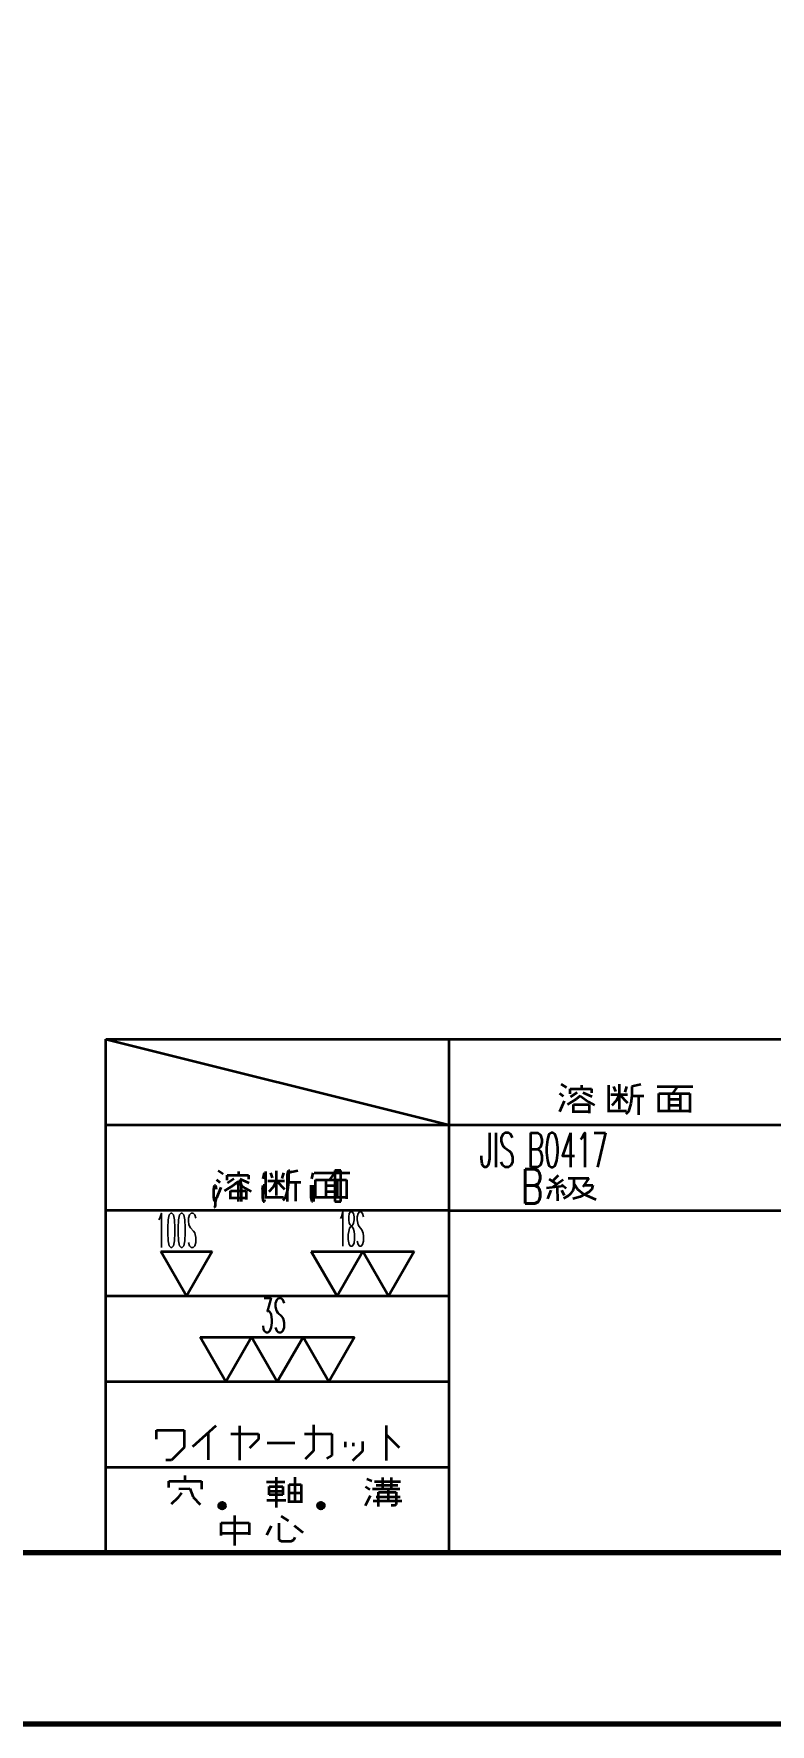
# Model space of a CAD drawing. Header units: millimetres. Extents: x 1333 to 104182, y -63725 to -5704.
# Drawn here: x 47265 to 47308, y -63725.2 to -63626.4 of the extents above; entities that cross this region are included whole.
import ezdxf
from ezdxf.enums import TextEntityAlignment as Align

# ---------------------------------------------------------------- set-up
doc = ezdxf.new("R2010")
doc.units = ezdxf.units.MM
doc.header["$LTSCALE"] = 0.5
doc.layers.add('11', color=3, linetype='Continuous')
doc.styles.get("Standard").update_dxf_attribs({"font": 'simplex.shx'})

msp = doc.modelspace()

# ---------------------------------------------------------------- linework, layer by layer
at = {"color": 7, "lineweight": 35}
for p, q in [((47269.214, -63685.16), (47389.392, -63685.16)), ((47269.214, -63715.16), (47269.214, -63685.16)), ((47269.214, -63685.16), (47289.214, -63690.16)), ((47269.214, -63685.16), (47389.392, -63685.16)), ((47269.214, -63715.16), (47269.214, -63685.16)), ((47269.214, -63685.16), (47289.214, -63690.16)), ((47289.214, -63685.16), (47289.214, -63715.16)), ((47289.214, -63685.16), (47289.214, -63715.16)), ((47269.214, -63690.16), (47389.214, -63690.16)), ((47269.214, -63690.16), (47389.214, -63690.16)), ((47289.214, -63695.16), (47269.214, -63695.16)), ((47289.214, -63695.16), (47269.214, -63695.16)), ((47289.214, -63695.16), (47309.214, -63695.16)), ((47289.214, -63695.16), (47309.214, -63695.16)), ((47289.214, -63700.16), (47269.214, -63700.16)), ((47289.214, -63700.16), (47269.214, -63700.16)), ((47289.214, -63705.16), (47269.214, -63705.16)), ((47289.214, -63705.16), (47269.214, -63705.16)), ((47289.214, -63710.16), (47269.214, -63710.16)), ((47289.214, -63710.16), (47269.214, -63710.16)), ((47529.214, -63715.16), (47269.214, -63715.16)), ((47529.214, -63715.16), (47269.214, -63715.16))]:
    msp.add_line(p, q, dxfattribs=at)
at = {"color": 7, "lineweight": 35, "ltscale": 0.006512}
msp.add_line((47295.684, -63688.317), (47295.887, -63688.481), dxfattribs=at)
msp.add_line((47295.684, -63688.317), (47295.887, -63688.481), dxfattribs=at)
at = {"color": 7, "lineweight": 35, "ltscale": 0.008742}
for p, q in [((47295.786, -63687.787), (47296.081, -63687.974)), ((47295.786, -63687.787), (47296.081, -63687.974)), ((47275.769, -63692.829), (47276.064, -63693.016)), ((47275.769, -63692.829), (47276.064, -63693.016))]:
    msp.add_line(p, q, dxfattribs=at)
at = {"color": 7, "lineweight": 35, "ltscale": 0.007211}
for p, q in [((47296.299, -63688.34), (47296.299, -63688.052)), ((47296.299, -63688.34), (47296.299, -63688.052)), ((47276.282, -63693.383), (47276.282, -63693.094)), ((47276.282, -63693.383), (47276.282, -63693.094))]:
    msp.add_line(p, q, dxfattribs=at)
at = {"color": 7, "lineweight": 35, "ltscale": 0.031128}
msp.add_line((47296.299, -63688.052), (47297.544, -63688.052), dxfattribs=at)
msp.add_line((47296.299, -63688.052), (47297.544, -63688.052), dxfattribs=at)
at = {"color": 7, "lineweight": 35, "ltscale": 0.01145}
msp.add_line((47296.704, -63688.263), (47296.33, -63688.528), dxfattribs=at)
msp.add_line((47296.704, -63688.263), (47296.33, -63688.528), dxfattribs=at)
at = {"color": 7, "lineweight": 35, "ltscale": 0.007454}
for p, q in [((47296.882, -63688.457), (47296.657, -63688.652)), ((47296.882, -63688.457), (47296.657, -63688.652)), ((47276.866, -63693.5), (47276.64, -63693.695)), ((47276.866, -63693.5), (47276.64, -63693.695))]:
    msp.add_line(p, q, dxfattribs=at)
at = {"color": 7, "lineweight": 35, "ltscale": 0.015147}
msp.add_line((47296.882, -63688.457), (47297.365, -63688.824), dxfattribs=at)
msp.add_line((47296.882, -63688.457), (47297.365, -63688.824), dxfattribs=at)
at = {"color": 7, "lineweight": 35, "ltscale": 0.00546}
for p, q in [((47296.961, -63687.834), (47296.961, -63688.052)), ((47296.961, -63687.834), (47296.961, -63688.052)), ((47276.943, -63692.876), (47276.943, -63693.094)), ((47276.943, -63692.876), (47276.943, -63693.094))]:
    msp.add_line(p, q, dxfattribs=at)
at = {"color": 7, "lineweight": 35, "ltscale": 0.01429}
msp.add_line((47297.046, -63688.27), (47297.568, -63688.504), dxfattribs=at)
msp.add_line((47297.046, -63688.27), (47297.568, -63688.504), dxfattribs=at)
at = {"color": 7, "lineweight": 35, "ltscale": 0.005847}
for p, q in [((47297.544, -63688.052), (47297.544, -63688.286)), ((47297.544, -63688.052), (47297.544, -63688.286)), ((47277.527, -63693.094), (47277.527, -63693.328)), ((47277.527, -63693.094), (47277.527, -63693.328))]:
    msp.add_line(p, q, dxfattribs=at)
at = {"color": 7, "lineweight": 35, "ltscale": 0.039401}
for p, q in [((47298.535, -63687.841), (47298.535, -63689.417)), ((47298.535, -63687.841), (47298.535, -63689.417)), ((47278.518, -63692.883), (47278.518, -63694.46)), ((47278.518, -63692.883), (47278.518, -63694.46))]:
    msp.add_line(p, q, dxfattribs=at)
at = {"color": 7, "lineweight": 35, "ltscale": 0.024097}
for p, q in [((47298.681, -63688.378), (47299.645, -63688.378)), ((47298.681, -63688.378), (47299.645, -63688.378)), ((47278.664, -63693.421), (47279.628, -63693.421)), ((47278.664, -63693.421), (47279.628, -63693.421))]:
    msp.add_line(p, q, dxfattribs=at)
at = {"color": 7, "lineweight": 35, "ltscale": 0.008044}
for p, q in [((47298.835, -63687.912), (47298.941, -63688.215)), ((47298.835, -63687.912), (47298.941, -63688.215)), ((47278.818, -63692.954), (47278.924, -63693.258)), ((47278.818, -63692.954), (47278.924, -63693.258))]:
    msp.add_line(p, q, dxfattribs=at)
at = {"color": 7, "lineweight": 35, "ltscale": 0.010407}
for p, q in [((47299.182, -63688.378), (47298.989, -63688.747)), ((47299.182, -63688.378), (47298.989, -63688.747)), ((47279.165, -63693.421), (47278.972, -63693.789)), ((47279.165, -63693.421), (47278.972, -63693.789))]:
    msp.add_line(p, q, dxfattribs=at)
at = {"color": 7, "lineweight": 35, "ltscale": 0.036154}
msp.add_line((47299.182, -63689.238), (47299.182, -63687.792), dxfattribs=at)
msp.add_line((47299.182, -63689.238), (47299.182, -63687.792), dxfattribs=at)
at = {"color": 7, "lineweight": 35, "ltscale": 0.016811}
for p, q in [((47299.182, -63688.378), (47299.642, -63688.869)), ((47299.182, -63688.378), (47299.642, -63688.869)), ((47279.165, -63693.421), (47279.625, -63693.912)), ((47279.165, -63693.421), (47279.625, -63693.912))]:
    msp.add_line(p, q, dxfattribs=at)
at = {"color": 7, "lineweight": 35, "ltscale": 0.008754}
msp.add_line((47299.588, -63687.922), (47299.49, -63688.259), dxfattribs=at)
msp.add_line((47299.588, -63687.922), (47299.49, -63688.259), dxfattribs=at)
at = {"color": 7, "lineweight": 35, "ltscale": 0.011616}
msp.add_line((47299.891, -63688.457), (47299.834, -63688.918), dxfattribs=at)
msp.add_line((47299.891, -63688.457), (47299.834, -63688.918), dxfattribs=at)
at = {"color": 7, "lineweight": 35, "ltscale": 0.013877}
for p, q in [((47300.432, -63687.795), (47299.891, -63687.917)), ((47300.432, -63687.795), (47299.891, -63687.917)), ((47280.415, -63692.837), (47279.874, -63692.96)), ((47280.415, -63692.837), (47279.874, -63692.96))]:
    msp.add_line(p, q, dxfattribs=at)
at = {"color": 7, "lineweight": 35, "ltscale": 0.013495}
for p, q in [((47299.891, -63687.917), (47299.891, -63688.457)), ((47299.891, -63687.917), (47299.891, -63688.457)), ((47279.874, -63692.96), (47279.874, -63693.499)), ((47279.874, -63692.96), (47279.874, -63693.499))]:
    msp.add_line(p, q, dxfattribs=at)
at = {"color": 7, "lineweight": 35, "ltscale": 0.017666}
for p, q in [((47299.891, -63688.457), (47300.597, -63688.468)), ((47299.891, -63688.457), (47300.597, -63688.468)), ((47279.874, -63693.499), (47280.58, -63693.51)), ((47279.874, -63693.499), (47280.58, -63693.51))]:
    msp.add_line(p, q, dxfattribs=at)
at = {"color": 7, "lineweight": 35, "ltscale": 0.027921}
for p, q in [((47300.297, -63688.463), (47300.297, -63689.58)), ((47300.297, -63688.463), (47300.297, -63689.58)), ((47280.28, -63693.506), (47280.28, -63694.622)), ((47280.28, -63693.506), (47280.28, -63694.622))]:
    msp.add_line(p, q, dxfattribs=at)
at = {"color": 7, "lineweight": 35, "ltscale": 0.052246}
msp.add_line((47301.377, -63687.914), (47303.466, -63687.914), dxfattribs=at)
msp.add_line((47301.377, -63687.914), (47303.466, -63687.914), dxfattribs=at)
at = {"color": 7, "lineweight": 35, "ltscale": 0.045276}
for p, q in [((47301.466, -63688.335), (47303.277, -63688.335)), ((47301.466, -63688.335), (47303.277, -63688.335)), ((47301.466, -63689.336), (47303.277, -63689.336)), ((47301.466, -63689.336), (47303.277, -63689.336))]:
    msp.add_line(p, q, dxfattribs=at)
at = {"color": 7, "lineweight": 35, "ltscale": 0.027261}
for p, q in [((47301.466, -63689.425), (47301.466, -63688.335)), ((47301.466, -63689.425), (47301.466, -63688.335)), ((47281.449, -63694.468), (47281.449, -63693.377)), ((47281.449, -63694.468), (47281.449, -63693.377))]:
    msp.add_line(p, q, dxfattribs=at)
at = {"color": 7, "lineweight": 35, "ltscale": 0.025024}
for p, q in [((47302.062, -63688.335), (47302.062, -63689.336)), ((47302.062, -63688.335), (47302.062, -63689.336)), ((47302.719, -63688.335), (47302.719, -63689.336)), ((47302.719, -63688.335), (47302.719, -63689.336)), ((47282.045, -63693.377), (47282.045, -63694.378)), ((47282.045, -63693.377), (47282.045, -63694.378)), ((47282.702, -63693.377), (47282.702, -63694.378)), ((47282.702, -63693.377), (47282.702, -63694.378))]:
    msp.add_line(p, q, dxfattribs=at)
at = {"color": 7, "lineweight": 35, "ltscale": 0.013246}
msp.add_line((47302.565, -63687.914), (47302.254, -63688.343), dxfattribs=at)
msp.add_line((47302.565, -63687.914), (47302.254, -63688.343), dxfattribs=at)
at = {"color": 7, "lineweight": 35, "ltscale": 0.027399}
msp.add_line((47303.277, -63688.335), (47303.277, -63689.431), dxfattribs=at)
msp.add_line((47303.277, -63688.335), (47303.277, -63689.431), dxfattribs=at)
at = {"color": 7, "lineweight": 35, "ltscale": 0.016865}
msp.add_line((47295.708, -63689.385), (47295.964, -63688.762), dxfattribs=at)
msp.add_line((47295.708, -63689.385), (47295.964, -63688.762), dxfattribs=at)
at = {"color": 7, "lineweight": 35, "ltscale": 0.014848}
msp.add_line((47296.657, -63688.652), (47296.151, -63688.964), dxfattribs=at)
msp.add_line((47296.657, -63688.652), (47296.151, -63688.964), dxfattribs=at)
at = {"color": 7, "lineweight": 35, "ltscale": 0.022949}
for p, q in [((47296.494, -63688.972), (47297.412, -63688.972)), ((47296.494, -63688.972), (47297.412, -63688.972)), ((47296.494, -63689.385), (47297.412, -63689.385)), ((47296.494, -63689.385), (47297.412, -63689.385)), ((47276.477, -63694.014), (47277.395, -63694.014)), ((47276.477, -63694.014), (47277.395, -63694.014)), ((47276.477, -63694.427), (47277.395, -63694.427)), ((47276.477, -63694.427), (47277.395, -63694.427))]:
    msp.add_line(p, q, dxfattribs=at)
at = {"color": 7, "lineweight": 35, "ltscale": 0.012088}
for p, q in [((47296.494, -63689.455), (47296.494, -63688.972)), ((47296.494, -63689.455), (47296.494, -63688.972)), ((47276.477, -63694.498), (47276.477, -63694.014)), ((47276.477, -63694.498), (47276.477, -63694.014))]:
    msp.add_line(p, q, dxfattribs=at)
at = {"color": 7, "lineweight": 35, "ltscale": 0.009924}
msp.add_line((47297.365, -63688.824), (47297.715, -63689.011), dxfattribs=at)
msp.add_line((47297.365, -63688.824), (47297.715, -63689.011), dxfattribs=at)
at = {"color": 7, "lineweight": 35, "ltscale": 0.012479}
msp.add_line((47297.412, -63688.972), (47297.412, -63689.471), dxfattribs=at)
msp.add_line((47297.412, -63688.972), (47297.412, -63689.471), dxfattribs=at)
at = {"color": 7, "lineweight": 35, "ltscale": 0.026526}
for p, q in [((47298.535, -63689.349), (47299.596, -63689.349)), ((47298.535, -63689.349), (47299.596, -63689.349)), ((47278.518, -63694.392), (47279.579, -63694.392)), ((47278.518, -63694.392), (47279.579, -63694.392))]:
    msp.add_line(p, q, dxfattribs=at)
at = {"color": 7, "lineweight": 35, "ltscale": 0.00969}
for p, q in [((47298.989, -63688.747), (47298.733, -63689.037)), ((47298.989, -63688.747), (47298.733, -63689.037)), ((47278.972, -63693.789), (47278.715, -63694.08)), ((47278.972, -63693.789), (47278.715, -63694.08))]:
    msp.add_line(p, q, dxfattribs=at)
at = {"color": 7, "lineweight": 35, "ltscale": 0.005127}
msp.add_line((47299.696, -63689.387), (47299.552, -63689.534), dxfattribs=at)
msp.add_line((47299.696, -63689.387), (47299.552, -63689.534), dxfattribs=at)
at = {"color": 7, "lineweight": 35, "ltscale": 0.012229}
msp.add_line((47299.834, -63688.918), (47299.696, -63689.387), dxfattribs=at)
msp.add_line((47299.834, -63688.918), (47299.696, -63689.387), dxfattribs=at)
at = {"color": 7, "lineweight": 35, "ltscale": 0.016443}
for p, q in [((47302.062, -63688.666), (47302.719, -63688.666)), ((47302.062, -63688.666), (47302.719, -63688.666)), ((47302.062, -63689.013), (47302.719, -63689.013)), ((47302.062, -63689.013), (47302.719, -63689.013)), ((47282.045, -63693.708), (47282.702, -63693.708)), ((47282.045, -63693.708), (47282.702, -63693.708)), ((47282.045, -63694.055), (47282.702, -63694.055)), ((47282.045, -63694.055), (47282.702, -63694.055))]:
    msp.add_line(p, q, dxfattribs=at)
at = {"color": 7, "lineweight": 35, "ltscale": 0.006505}
msp.add_line((47275.668, -63693.359), (47275.87, -63693.523), dxfattribs=at)
msp.add_line((47275.668, -63693.359), (47275.87, -63693.523), dxfattribs=at)
at = {"color": 7, "lineweight": 35, "ltscale": 0.031116}
msp.add_line((47276.282, -63693.094), (47277.527, -63693.094), dxfattribs=at)
msp.add_line((47276.282, -63693.094), (47277.527, -63693.094), dxfattribs=at)
at = {"color": 7, "lineweight": 35, "ltscale": 0.011452}
msp.add_line((47276.687, -63693.305), (47276.313, -63693.57), dxfattribs=at)
msp.add_line((47276.687, -63693.305), (47276.313, -63693.57), dxfattribs=at)
at = {"color": 7, "lineweight": 35, "ltscale": 0.015146}
msp.add_line((47276.866, -63693.5), (47277.348, -63693.866), dxfattribs=at)
msp.add_line((47276.866, -63693.5), (47277.348, -63693.866), dxfattribs=at)
at = {"color": 7, "lineweight": 35, "ltscale": 0.006188}
msp.add_line((47276.928, -63693.676), (47276.979, -63693.434), dxfattribs=at)
msp.add_line((47276.928, -63693.676), (47276.979, -63693.434), dxfattribs=at)
at = {"color": 7, "lineweight": 35, "ltscale": 0.030001}
msp.add_line((47276.928, -63693.434), (47276.928, -63694.634), dxfattribs=at)
msp.add_line((47276.928, -63693.434), (47276.928, -63694.634), dxfattribs=at)
at = {"color": 7, "lineweight": 35, "ltscale": 0.001898}
msp.add_line((47276.979, -63693.434), (47277.055, -63693.434), dxfattribs=at)
msp.add_line((47276.979, -63693.434), (47277.055, -63693.434), dxfattribs=at)
at = {"color": 7, "lineweight": 35, "ltscale": 0.014288}
msp.add_line((47277.029, -63693.313), (47277.55, -63693.547), dxfattribs=at)
msp.add_line((47277.029, -63693.313), (47277.55, -63693.547), dxfattribs=at)
at = {"color": 7, "lineweight": 35, "ltscale": 0.00619}
msp.add_line((47277.055, -63693.434), (47277.106, -63693.676), dxfattribs=at)
msp.add_line((47277.055, -63693.434), (47277.106, -63693.676), dxfattribs=at)
at = {"color": 7, "lineweight": 35, "ltscale": 0.009187}
for p, q in [((47278.391, -63693.316), (47278.462, -63692.955)), ((47278.391, -63693.316), (47278.462, -63692.955)), ((47281.227, -63693.316), (47281.298, -63692.955)), ((47281.227, -63693.316), (47281.298, -63692.955))]:
    msp.add_line(p, q, dxfattribs=at)
at = {"color": 7, "lineweight": 35, "ltscale": 0.036157}
msp.add_line((47279.165, -63694.281), (47279.165, -63692.835), dxfattribs=at)
msp.add_line((47279.165, -63694.281), (47279.165, -63692.835), dxfattribs=at)
at = {"color": 7, "lineweight": 35, "ltscale": 0.008755}
msp.add_line((47279.571, -63692.965), (47279.473, -63693.301), dxfattribs=at)
msp.add_line((47279.571, -63692.965), (47279.473, -63693.301), dxfattribs=at)
at = {"color": 7, "lineweight": 35, "ltscale": 0.002527}
msp.add_line((47279.764, -63693.434), (47279.865, -63693.434), dxfattribs=at)
msp.add_line((47279.764, -63693.434), (47279.865, -63693.434), dxfattribs=at)
at = {"color": 7, "lineweight": 35, "ltscale": 0.006325}
msp.add_line((47279.814, -63693.079), (47279.865, -63692.831), dxfattribs=at)
msp.add_line((47279.814, -63693.079), (47279.865, -63692.831), dxfattribs=at)
at = {"color": 7, "lineweight": 35, "ltscale": 0.038875}
msp.add_line((47279.814, -63694.634), (47279.814, -63693.079), dxfattribs=at)
msp.add_line((47279.814, -63694.634), (47279.814, -63693.079), dxfattribs=at)
at = {"color": 7, "lineweight": 35, "ltscale": 0.011613}
msp.add_line((47279.874, -63693.499), (47279.817, -63693.96), dxfattribs=at)
msp.add_line((47279.874, -63693.499), (47279.817, -63693.96), dxfattribs=at)
at = {"color": 7, "lineweight": 35, "ltscale": 0.001915}
msp.add_line((47279.865, -63692.831), (47279.941, -63692.831), dxfattribs=at)
msp.add_line((47279.865, -63692.831), (47279.941, -63692.831), dxfattribs=at)
at = {"color": 7, "lineweight": 35, "ltscale": 0.003158}
msp.add_line((47279.941, -63692.831), (47279.966, -63692.955), dxfattribs=at)
msp.add_line((47279.941, -63692.831), (47279.966, -63692.955), dxfattribs=at)
at = {"color": 7, "lineweight": 35, "ltscale": 0.052234}
msp.add_line((47281.36, -63692.957), (47283.449, -63692.957), dxfattribs=at)
msp.add_line((47281.36, -63692.957), (47283.449, -63692.957), dxfattribs=at)
at = {"color": 7, "lineweight": 35, "ltscale": 0.045264}
for p, q in [((47281.449, -63693.377), (47283.26, -63693.377)), ((47281.449, -63693.377), (47283.26, -63693.377)), ((47281.449, -63694.378), (47283.26, -63694.378)), ((47281.449, -63694.378), (47283.26, -63694.378))]:
    msp.add_line(p, q, dxfattribs=at)
at = {"color": 7, "lineweight": 35, "ltscale": 0.013239}
msp.add_line((47282.548, -63692.957), (47282.237, -63693.385), dxfattribs=at)
msp.add_line((47282.548, -63692.957), (47282.237, -63693.385), dxfattribs=at)
at = {"color": 7, "lineweight": 35, "ltscale": 0.045072}
for p, q in [((47282.574, -63692.831), (47282.574, -63694.634)), ((47282.574, -63692.831), (47282.574, -63694.634)), ((47282.929, -63694.634), (47282.929, -63692.831)), ((47282.929, -63694.634), (47282.929, -63692.831))]:
    msp.add_line(p, q, dxfattribs=at)
at = {"color": 7, "lineweight": 35, "ltscale": 0.008875}
for p, q in [((47282.929, -63692.831), (47282.574, -63692.831)), ((47282.929, -63692.831), (47282.574, -63692.831)), ((47282.574, -63694.634), (47282.929, -63694.634)), ((47282.574, -63694.634), (47282.929, -63694.634))]:
    msp.add_line(p, q, dxfattribs=at)
at = {"color": 7, "lineweight": 35, "ltscale": 0.027396}
msp.add_line((47283.26, -63693.377), (47283.26, -63694.473), dxfattribs=at)
msp.add_line((47283.26, -63693.377), (47283.26, -63694.473), dxfattribs=at)
at = {"color": 7, "lineweight": 35, "ltscale": 0.013327}
msp.add_line((47295.076, -63693.339), (47295.532, -63693.615), dxfattribs=at)
msp.add_line((47295.076, -63693.339), (47295.532, -63693.615), dxfattribs=at)
at = {"color": 7, "lineweight": 35, "ltscale": 0.012234}
msp.add_line((47295.606, -63693.125), (47295.248, -63693.458), dxfattribs=at)
msp.add_line((47295.606, -63693.125), (47295.248, -63693.458), dxfattribs=at)
at = {"color": 7, "lineweight": 35, "ltscale": 0.018504}
msp.add_line((47295.89, -63693.368), (47295.289, -63693.8), dxfattribs=at)
msp.add_line((47295.89, -63693.368), (47295.289, -63693.8), dxfattribs=at)
at = {"color": 7, "lineweight": 35, "ltscale": 0.030127}
msp.add_line((47296.181, -63693.273), (47297.386, -63693.273), dxfattribs=at)
msp.add_line((47296.181, -63693.273), (47297.386, -63693.273), dxfattribs=at)
at = {"color": 7, "lineweight": 35, "ltscale": 0.013083}
msp.add_line((47296.519, -63693.273), (47296.519, -63693.796), dxfattribs=at)
msp.add_line((47296.519, -63693.273), (47296.519, -63693.796), dxfattribs=at)
at = {"color": 7, "lineweight": 35, "ltscale": 0.01536}
msp.add_line((47297.386, -63693.273), (47297.045, -63693.784), dxfattribs=at)
msp.add_line((47297.386, -63693.273), (47297.045, -63693.784), dxfattribs=at)
at = {"color": 7, "lineweight": 35, "ltscale": 0.006033}
for p, q in [((47275.509, -63693.913), (47275.556, -63693.676)), ((47275.509, -63693.913), (47275.556, -63693.676)), ((47278.344, -63693.913), (47278.391, -63693.676)), ((47278.344, -63693.913), (47278.391, -63693.676))]:
    msp.add_line(p, q, dxfattribs=at)
at = {"color": 7, "lineweight": 35, "ltscale": 0.012043}
for p, q in [((47275.509, -63694.395), (47275.509, -63693.913)), ((47275.509, -63694.395), (47275.509, -63693.913)), ((47278.344, -63693.913), (47278.344, -63694.395)), ((47278.344, -63693.913), (47278.344, -63694.395))]:
    msp.add_line(p, q, dxfattribs=at)
at = {"color": 7, "lineweight": 35, "ltscale": 0.006102}
for p, q in [((47275.556, -63694.634), (47275.509, -63694.395)), ((47275.556, -63694.634), (47275.509, -63694.395)), ((47278.344, -63694.395), (47278.391, -63694.634)), ((47278.344, -63694.395), (47278.391, -63694.634)), ((47281.18, -63694.395), (47281.227, -63694.634)), ((47281.18, -63694.395), (47281.227, -63694.634))]:
    msp.add_line(p, q, dxfattribs=at)
at = {"color": 7, "lineweight": 35, "ltscale": 0.00118}
for p, q in [((47275.556, -63693.676), (47275.603, -63693.676)), ((47275.556, -63693.676), (47275.603, -63693.676)), ((47275.603, -63694.634), (47275.556, -63694.634)), ((47275.603, -63694.634), (47275.556, -63694.634))]:
    msp.add_line(p, q, dxfattribs=at)
at = {"color": 7, "lineweight": 35, "ltscale": 0.006032}
for p, q in [((47275.603, -63693.676), (47275.65, -63693.913)), ((47275.603, -63693.676), (47275.65, -63693.913)), ((47278.439, -63693.676), (47278.486, -63693.913)), ((47278.439, -63693.676), (47278.486, -63693.913))]:
    msp.add_line(p, q, dxfattribs=at)
at = {"color": 7, "lineweight": 35, "ltscale": 0.006101}
for p, q in [((47275.65, -63694.395), (47275.603, -63694.634)), ((47275.65, -63694.395), (47275.603, -63694.634)), ((47281.274, -63694.634), (47281.321, -63694.395)), ((47281.274, -63694.634), (47281.321, -63694.395))]:
    msp.add_line(p, q, dxfattribs=at)
at = {"color": 7, "lineweight": 35, "ltscale": 0.016863}
msp.add_line((47275.691, -63694.428), (47275.947, -63693.804), dxfattribs=at)
msp.add_line((47275.691, -63694.428), (47275.947, -63693.804), dxfattribs=at)
at = {"color": 7, "lineweight": 35, "ltscale": 0.014857}
msp.add_line((47276.64, -63693.695), (47276.134, -63694.007), dxfattribs=at)
msp.add_line((47276.64, -63693.695), (47276.134, -63694.007), dxfattribs=at)
at = {"color": 7, "lineweight": 35, "ltscale": 0.023945}
for p, q in [((47277.106, -63693.676), (47277.106, -63694.634)), ((47277.106, -63693.676), (47277.106, -63694.634)), ((47281.321, -63693.676), (47281.321, -63694.634)), ((47281.321, -63693.676), (47281.321, -63694.634))]:
    msp.add_line(p, q, dxfattribs=at)
at = {"color": 7, "lineweight": 35, "ltscale": 0.009926}
msp.add_line((47277.348, -63693.866), (47277.698, -63694.054), dxfattribs=at)
msp.add_line((47277.348, -63693.866), (47277.698, -63694.054), dxfattribs=at)
at = {"color": 7, "lineweight": 35, "ltscale": 0.012476}
msp.add_line((47277.395, -63694.014), (47277.395, -63694.513), dxfattribs=at)
msp.add_line((47277.395, -63694.014), (47277.395, -63694.513), dxfattribs=at)
at = {"color": 7, "lineweight": 35, "ltscale": 0.003543}
msp.add_line((47278.486, -63694.155), (47278.344, -63694.155), dxfattribs=at)
msp.add_line((47278.486, -63694.155), (47278.344, -63694.155), dxfattribs=at)
at = {"color": 7, "lineweight": 35, "ltscale": 0.001178}
for p, q in [((47278.391, -63693.676), (47278.439, -63693.676)), ((47278.391, -63693.676), (47278.439, -63693.676)), ((47281.227, -63694.634), (47281.274, -63694.634)), ((47281.227, -63694.634), (47281.274, -63694.634))]:
    msp.add_line(p, q, dxfattribs=at)
at = {"color": 7, "lineweight": 35, "ltscale": 0.003049}
msp.add_line((47278.462, -63694.634), (47278.486, -63694.514), dxfattribs=at)
msp.add_line((47278.462, -63694.634), (47278.486, -63694.514), dxfattribs=at)
at = {"color": 7, "lineweight": 35, "ltscale": 0.006057}
msp.add_line((47278.486, -63693.913), (47278.486, -63694.155), dxfattribs=at)
msp.add_line((47278.486, -63693.913), (47278.486, -63694.155), dxfattribs=at)
at = {"color": 7, "lineweight": 35, "ltscale": 0.005119}
msp.add_line((47279.679, -63694.43), (47279.536, -63694.576), dxfattribs=at)
msp.add_line((47279.679, -63694.43), (47279.536, -63694.576), dxfattribs=at)
at = {"color": 7, "lineweight": 35, "ltscale": 0.012232}
msp.add_line((47279.817, -63693.96), (47279.679, -63694.43), dxfattribs=at)
msp.add_line((47279.817, -63693.96), (47279.679, -63694.43), dxfattribs=at)
at = {"color": 7, "lineweight": 35, "ltscale": 0.017958}
msp.add_line((47281.18, -63693.676), (47281.18, -63694.395), dxfattribs=at)
msp.add_line((47281.18, -63693.676), (47281.18, -63694.395), dxfattribs=at)
at = {"color": 7, "lineweight": 35, "ltscale": 0.024924}
msp.add_line((47294.92, -63693.842), (47295.91, -63693.73), dxfattribs=at)
msp.add_line((47294.92, -63693.842), (47295.91, -63693.73), dxfattribs=at)
at = {"color": 7, "lineweight": 35, "ltscale": 0.013404}
msp.add_line((47295.182, -63693.982), (47294.985, -63694.48), dxfattribs=at)
msp.add_line((47295.182, -63693.982), (47294.985, -63694.48), dxfattribs=at)
at = {"color": 7, "lineweight": 35, "ltscale": 0.020496}
msp.add_line((47295.54, -63693.772), (47295.561, -63694.591), dxfattribs=at)
msp.add_line((47295.54, -63693.772), (47295.561, -63694.591), dxfattribs=at)
at = {"color": 7, "lineweight": 35, "ltscale": 0.008484}
msp.add_line((47295.799, -63693.644), (47296.062, -63693.858), dxfattribs=at)
msp.add_line((47295.799, -63693.644), (47296.062, -63693.858), dxfattribs=at)
at = {"color": 7, "lineweight": 35, "ltscale": 0.008293}
for p, q in [((47295.803, -63693.969), (47295.96, -63694.262)), ((47295.803, -63693.969), (47295.96, -63694.262)), ((47281.943, -63712.471), (47281.618, -63712.541)), ((47281.943, -63712.471), (47281.618, -63712.541))]:
    msp.add_line(p, q, dxfattribs=at)
at = {"color": 7, "lineweight": 35, "ltscale": 0.00685}
msp.add_line((47296.161, -63694.332), (47295.914, -63694.451), dxfattribs=at)
msp.add_line((47296.161, -63694.332), (47295.914, -63694.451), dxfattribs=at)
at = {"color": 7, "lineweight": 35, "ltscale": 0.004731}
msp.add_line((47296.297, -63694.2), (47296.161, -63694.332), dxfattribs=at)
msp.add_line((47296.297, -63694.2), (47296.161, -63694.332), dxfattribs=at)
at = {"color": 7, "lineweight": 35, "ltscale": 0.006372}
msp.add_line((47296.457, -63694.002), (47296.297, -63694.2), dxfattribs=at)
msp.add_line((47296.457, -63694.002), (47296.297, -63694.2), dxfattribs=at)
at = {"color": 7, "lineweight": 35, "ltscale": 0.005373}
msp.add_line((47296.519, -63693.796), (47296.457, -63694.002), dxfattribs=at)
msp.add_line((47296.519, -63693.796), (47296.457, -63694.002), dxfattribs=at)
at = {"color": 7, "lineweight": 35, "ltscale": 0.010798}
msp.add_line((47296.88, -63694.369), (47296.461, -63694.472), dxfattribs=at)
msp.add_line((47296.88, -63694.369), (47296.461, -63694.472), dxfattribs=at)
at = {"color": 7, "lineweight": 35, "ltscale": 0.009837}
msp.add_line((47296.519, -63693.586), (47296.72, -63693.924), dxfattribs=at)
msp.add_line((47296.519, -63693.586), (47296.72, -63693.924), dxfattribs=at)
at = {"color": 7, "lineweight": 35, "ltscale": 0.010649}
msp.add_line((47296.72, -63693.924), (47297.061, -63694.179), dxfattribs=at)
msp.add_line((47296.72, -63693.924), (47297.061, -63694.179), dxfattribs=at)
at = {"color": 7, "lineweight": 35, "ltscale": 0.014628}
msp.add_line((47297.394, -63694.089), (47296.88, -63694.369), dxfattribs=at)
msp.add_line((47297.394, -63694.089), (47296.88, -63694.369), dxfattribs=at)
at = {"color": 7, "lineweight": 35, "ltscale": 0.020168}
msp.add_line((47297.061, -63694.179), (47297.797, -63694.509), dxfattribs=at)
msp.add_line((47297.061, -63694.179), (47297.797, -63694.509), dxfattribs=at)
at = {"color": 7, "lineweight": 35, "ltscale": 0.013049}
msp.add_line((47297.111, -63693.685), (47297.633, -63693.685), dxfattribs=at)
msp.add_line((47297.111, -63693.685), (47297.633, -63693.685), dxfattribs=at)
at = {"color": 7, "lineweight": 35, "ltscale": 0.006121}
msp.add_line((47297.559, -63693.908), (47297.394, -63694.089), dxfattribs=at)
msp.add_line((47297.559, -63693.908), (47297.394, -63694.089), dxfattribs=at)
at = {"color": 7, "lineweight": 35, "ltscale": 0.005862}
msp.add_line((47297.633, -63693.685), (47297.559, -63693.908), dxfattribs=at)
msp.add_line((47297.633, -63693.685), (47297.559, -63693.908), dxfattribs=at)
at = {"color": 7, "lineweight": 35, "ltscale": 0.000596619}
msp.add_line((47275.556, -63694.995), (47275.532, -63694.995), dxfattribs=at)
msp.add_line((47275.556, -63694.995), (47275.532, -63694.995), dxfattribs=at)
at = {"color": 7, "lineweight": 35, "ltscale": 0.003084}
msp.add_line((47275.579, -63694.874), (47275.556, -63694.995), dxfattribs=at)
msp.add_line((47275.579, -63694.874), (47275.556, -63694.995), dxfattribs=at)
at = {"color": 7, "lineweight": 35, "ltscale": 0.005986}
msp.add_line((47275.579, -63694.634), (47275.579, -63694.874), dxfattribs=at)
msp.add_line((47275.579, -63694.634), (47275.579, -63694.874), dxfattribs=at)
at = {"color": 7, "lineweight": 35, "ltscale": 0.001775}
msp.add_line((47278.391, -63694.634), (47278.462, -63694.634), dxfattribs=at)
msp.add_line((47278.391, -63694.634), (47278.462, -63694.634), dxfattribs=at)
at = {"color": 7, "lineweight": 35, "ltscale": 0.075}
for p, q in [((47272.417, -63697.562), (47275.417, -63697.562)), ((47272.417, -63697.562), (47275.417, -63697.562)), ((47272.417, -63697.562), (47275.417, -63697.562)), ((47272.417, -63697.562), (47275.417, -63697.562)), ((47281.198, -63697.562), (47284.198, -63697.562)), ((47281.198, -63697.562), (47284.198, -63697.562)), ((47281.198, -63697.562), (47284.198, -63697.562)), ((47281.198, -63697.562), (47284.198, -63697.562)), ((47284.198, -63697.562), (47287.198, -63697.562)), ((47284.198, -63697.562), (47287.198, -63697.562)), ((47284.198, -63697.562), (47287.198, -63697.562)), ((47284.198, -63697.562), (47287.198, -63697.562)), ((47274.714, -63702.562), (47277.714, -63702.562)), ((47274.714, -63702.562), (47277.714, -63702.562)), ((47274.714, -63702.562), (47277.714, -63702.562)), ((47274.714, -63702.562), (47277.714, -63702.562)), ((47277.714, -63702.562), (47280.714, -63702.562)), ((47277.714, -63702.562), (47280.714, -63702.562)), ((47277.714, -63702.562), (47280.714, -63702.562)), ((47277.714, -63702.562), (47280.714, -63702.562)), ((47280.714, -63702.562), (47283.714, -63702.562)), ((47280.714, -63702.562), (47283.714, -63702.562)), ((47280.714, -63702.562), (47283.714, -63702.562)), ((47280.714, -63702.562), (47283.714, -63702.562))]:
    msp.add_line(p, q, dxfattribs=at)
at = {"color": 7, "lineweight": 35, "ltscale": 0.074999}
for p, q in [((47273.917, -63700.16), (47272.417, -63697.562)), ((47273.917, -63700.16), (47272.417, -63697.562)), ((47273.917, -63700.16), (47272.417, -63697.562)), ((47273.917, -63700.16), (47272.417, -63697.562)), ((47275.417, -63697.562), (47273.917, -63700.16)), ((47275.417, -63697.562), (47273.917, -63700.16)), ((47275.417, -63697.562), (47273.917, -63700.16)), ((47275.417, -63697.562), (47273.917, -63700.16)), ((47282.698, -63700.16), (47281.198, -63697.562)), ((47282.698, -63700.16), (47281.198, -63697.562)), ((47282.698, -63700.16), (47281.198, -63697.562)), ((47282.698, -63700.16), (47281.198, -63697.562)), ((47284.198, -63697.562), (47282.698, -63700.16)), ((47284.198, -63697.562), (47282.698, -63700.16)), ((47284.198, -63697.562), (47282.698, -63700.16)), ((47284.198, -63697.562), (47282.698, -63700.16)), ((47285.698, -63700.16), (47284.198, -63697.562)), ((47285.698, -63700.16), (47284.198, -63697.562)), ((47285.698, -63700.16), (47284.198, -63697.562)), ((47285.698, -63700.16), (47284.198, -63697.562)), ((47287.198, -63697.562), (47285.698, -63700.16)), ((47287.198, -63697.562), (47285.698, -63700.16)), ((47287.198, -63697.562), (47285.698, -63700.16)), ((47287.198, -63697.562), (47285.698, -63700.16)), ((47276.214, -63705.16), (47274.714, -63702.562)), ((47276.214, -63705.16), (47274.714, -63702.562)), ((47276.214, -63705.16), (47274.714, -63702.562)), ((47276.214, -63705.16), (47274.714, -63702.562)), ((47277.714, -63702.562), (47276.214, -63705.16)), ((47277.714, -63702.562), (47276.214, -63705.16)), ((47277.714, -63702.562), (47276.214, -63705.16)), ((47277.714, -63702.562), (47276.214, -63705.16)), ((47279.214, -63705.16), (47277.714, -63702.562)), ((47279.214, -63705.16), (47277.714, -63702.562)), ((47279.214, -63705.16), (47277.714, -63702.562)), ((47279.214, -63705.16), (47277.714, -63702.562)), ((47280.714, -63702.562), (47279.214, -63705.16)), ((47280.714, -63702.562), (47279.214, -63705.16)), ((47280.714, -63702.562), (47279.214, -63705.16)), ((47280.714, -63702.562), (47279.214, -63705.16)), ((47282.214, -63705.16), (47280.714, -63702.562)), ((47282.214, -63705.16), (47280.714, -63702.562)), ((47282.214, -63705.16), (47280.714, -63702.562)), ((47282.214, -63705.16), (47280.714, -63702.562)), ((47283.714, -63702.562), (47282.214, -63705.16)), ((47283.714, -63702.562), (47282.214, -63705.16)), ((47283.714, -63702.562), (47282.214, -63705.16)), ((47283.714, -63702.562), (47282.214, -63705.16))]:
    msp.add_line(p, q, dxfattribs=at)
at = {"color": 7, "lineweight": 35, "ltscale": 0.040674}
msp.add_line((47272.162, -63707.98), (47273.789, -63707.98), dxfattribs=at)
msp.add_line((47272.162, -63707.98), (47273.789, -63707.98), dxfattribs=at)
at = {"color": 7, "lineweight": 35, "ltscale": 0.013446}
msp.add_line((47272.162, -63708.517), (47272.162, -63707.98), dxfattribs=at)
msp.add_line((47272.162, -63708.517), (47272.162, -63707.98), dxfattribs=at)
at = {"color": 7, "lineweight": 35, "ltscale": 0.02543}
msp.add_line((47273.789, -63707.98), (47273.789, -63708.997), dxfattribs=at)
msp.add_line((47273.789, -63707.98), (47273.789, -63708.997), dxfattribs=at)
at = {"color": 7, "lineweight": 35, "ltscale": 0.045755}
msp.add_line((47274.285, -63708.94), (47275.638, -63707.708), dxfattribs=at)
msp.add_line((47274.285, -63708.94), (47275.638, -63707.708), dxfattribs=at)
at = {"color": 7, "lineweight": 35, "ltscale": 0.0397}
msp.add_line((47275.172, -63708.132), (47275.172, -63709.72), dxfattribs=at)
msp.add_line((47275.172, -63708.132), (47275.172, -63709.72), dxfattribs=at)
at = {"color": 7, "lineweight": 35, "ltscale": 0.040039}
for p, q in [((47276.506, -63708.206), (47278.108, -63708.206)), ((47276.506, -63708.206), (47278.108, -63708.206)), ((47278.627, -63708.726), (47280.228, -63708.726)), ((47278.627, -63708.726), (47280.228, -63708.726))]:
    msp.add_line(p, q, dxfattribs=at)
at = {"color": 7, "lineweight": 35, "ltscale": 0.050012}
msp.add_line((47277.014, -63707.742), (47277.014, -63709.743), dxfattribs=at)
msp.add_line((47277.014, -63707.742), (47277.014, -63709.743), dxfattribs=at)
at = {"color": 7, "lineweight": 35, "ltscale": 0.007913}
msp.add_line((47278.108, -63708.206), (47278.108, -63708.522), dxfattribs=at)
msp.add_line((47278.108, -63708.206), (47278.108, -63708.522), dxfattribs=at)
at = {"color": 7, "lineweight": 35, "ltscale": 0.039746}
msp.add_line((47280.803, -63708.206), (47282.393, -63708.206), dxfattribs=at)
msp.add_line((47280.803, -63708.206), (47282.393, -63708.206), dxfattribs=at)
at = {"color": 7, "lineweight": 35, "ltscale": 0.037579}
msp.add_line((47281.333, -63707.686), (47281.333, -63709.189), dxfattribs=at)
msp.add_line((47281.333, -63707.686), (47281.333, -63709.189), dxfattribs=at)
at = {"color": 7, "lineweight": 35, "ltscale": 0.031647}
msp.add_line((47282.393, -63708.206), (47282.393, -63709.471), dxfattribs=at)
msp.add_line((47282.393, -63708.206), (47282.393, -63709.471), dxfattribs=at)
at = {"color": 7, "lineweight": 35, "ltscale": 0.051141}
msp.add_line((47285.573, -63707.72), (47285.573, -63709.765), dxfattribs=at)
msp.add_line((47285.573, -63707.72), (47285.573, -63709.765), dxfattribs=at)
at = {"color": 7, "lineweight": 35, "ltscale": 0.026344}
msp.add_line((47285.573, -63708.251), (47286.318, -63708.996), dxfattribs=at)
msp.add_line((47285.573, -63708.251), (47286.318, -63708.996), dxfattribs=at)
at = {"color": 7, "lineweight": 35, "ltscale": 0.026549}
msp.add_line((47273.789, -63708.997), (47273.038, -63709.748), dxfattribs=at)
msp.add_line((47273.789, -63708.997), (47273.038, -63709.748), dxfattribs=at)
at = {"color": 7, "lineweight": 35, "ltscale": 0.018567}
msp.add_line((47278.108, -63708.522), (47277.583, -63709.047), dxfattribs=at)
msp.add_line((47278.108, -63708.522), (47277.583, -63709.047), dxfattribs=at)
at = {"color": 7, "lineweight": 35, "ltscale": 0.017365}
msp.add_line((47281.333, -63709.189), (47280.842, -63709.68), dxfattribs=at)
msp.add_line((47281.333, -63709.189), (47280.842, -63709.68), dxfattribs=at)
at = {"color": 7, "lineweight": 35, "ltscale": 0.007629}
msp.add_line((47283.183, -63708.68), (47283.183, -63708.986), dxfattribs=at)
msp.add_line((47283.183, -63708.68), (47283.183, -63708.986), dxfattribs=at)
at = {"color": 7, "lineweight": 35, "ltscale": 0.020353}
msp.add_line((47284.186, -63709.212), (47283.61, -63709.787), dxfattribs=at)
msp.add_line((47284.186, -63709.212), (47283.61, -63709.787), dxfattribs=at)
at = {"color": 7, "lineweight": 35, "ltscale": 0.005237}
msp.add_line((47283.643, -63708.72), (47283.643, -63708.929), dxfattribs=at)
msp.add_line((47283.643, -63708.72), (47283.643, -63708.929), dxfattribs=at)
at = {"color": 7, "lineweight": 35, "ltscale": 0.013846}
msp.add_line((47284.186, -63708.658), (47284.186, -63709.212), dxfattribs=at)
msp.add_line((47284.186, -63708.658), (47284.186, -63709.212), dxfattribs=at)
at = {"color": 7, "lineweight": 35, "ltscale": 0.008008}
msp.add_line((47273.038, -63709.748), (47272.717, -63709.748), dxfattribs=at)
msp.add_line((47273.038, -63709.748), (47272.717, -63709.748), dxfattribs=at)
at = {"color": 7, "lineweight": 35, "ltscale": 0.008783}
msp.add_line((47282.393, -63709.471), (47282.089, -63709.647), dxfattribs=at)
msp.add_line((47282.393, -63709.471), (47282.089, -63709.647), dxfattribs=at)
at = {"color": 7, "lineweight": 35, "ltscale": 0.047644}
msp.add_line((47272.886, -63710.963), (47274.792, -63710.963), dxfattribs=at)
msp.add_line((47272.886, -63710.963), (47274.792, -63710.963), dxfattribs=at)
at = {"color": 7, "lineweight": 35, "ltscale": 0.009323}
msp.add_line((47272.886, -63711.336), (47272.886, -63710.963), dxfattribs=at)
msp.add_line((47272.886, -63711.336), (47272.886, -63710.963), dxfattribs=at)
at = {"color": 7, "lineweight": 35, "ltscale": 0.008194}
msp.add_line((47273.811, -63710.636), (47273.811, -63710.963), dxfattribs=at)
msp.add_line((47273.811, -63710.636), (47273.811, -63710.963), dxfattribs=at)
at = {"color": 7, "lineweight": 35, "ltscale": 0.011584}
msp.add_line((47274.792, -63710.963), (47274.792, -63711.427), dxfattribs=at)
msp.add_line((47274.792, -63710.963), (47274.792, -63711.427), dxfattribs=at)
at = {"color": 7, "lineweight": 35, "ltscale": 0.026721}
msp.add_line((47278.591, -63710.998), (47279.66, -63710.998), dxfattribs=at)
msp.add_line((47278.591, -63710.998), (47279.66, -63710.998), dxfattribs=at)
at = {"color": 7, "lineweight": 35, "ltscale": 0.020081}
for p, q in [((47278.739, -63711.286), (47279.542, -63711.286)), ((47278.739, -63711.286), (47279.542, -63711.286)), ((47278.739, -63711.544), (47279.542, -63711.544)), ((47278.739, -63711.544), (47279.542, -63711.544)), ((47279.542, -63711.773), (47278.739, -63711.773)), ((47279.542, -63711.773), (47278.739, -63711.773))]:
    msp.add_line(p, q, dxfattribs=at)
at = {"color": 7, "lineweight": 35, "ltscale": 0.011816}
msp.add_line((47278.739, -63711.758), (47278.739, -63711.286), dxfattribs=at)
msp.add_line((47278.739, -63711.758), (47278.739, -63711.286), dxfattribs=at)
at = {"color": 7, "lineweight": 35, "ltscale": 0.044495}
msp.add_line((47279.155, -63710.732), (47279.155, -63712.512), dxfattribs=at)
msp.add_line((47279.155, -63710.732), (47279.155, -63712.512), dxfattribs=at)
at = {"color": 7, "lineweight": 35, "ltscale": 0.012186}
msp.add_line((47279.542, -63711.286), (47279.542, -63711.773), dxfattribs=at)
msp.add_line((47279.542, -63711.286), (47279.542, -63711.773), dxfattribs=at)
at = {"color": 7, "lineweight": 35, "ltscale": 0.017505}
for p, q in [((47279.9, -63711.16), (47280.6, -63711.16)), ((47279.9, -63711.16), (47280.6, -63711.16)), ((47279.9, -63711.651), (47280.6, -63711.651)), ((47279.9, -63711.651), (47280.6, -63711.651)), ((47279.9, -63712.161), (47280.6, -63712.161)), ((47279.9, -63712.161), (47280.6, -63712.161))]:
    msp.add_line(p, q, dxfattribs=at)
at = {"color": 7, "lineweight": 35, "ltscale": 0.027048}
msp.add_line((47279.9, -63712.242), (47279.9, -63711.16), dxfattribs=at)
msp.add_line((47279.9, -63712.242), (47279.9, -63711.16), dxfattribs=at)
at = {"color": 7, "lineweight": 35, "ltscale": 0.035538}
msp.add_line((47280.246, -63710.736), (47280.246, -63712.157), dxfattribs=at)
msp.add_line((47280.246, -63710.736), (47280.246, -63712.157), dxfattribs=at)
at = {"color": 7, "lineweight": 35, "ltscale": 0.026678}
msp.add_line((47280.6, -63711.16), (47280.6, -63712.227), dxfattribs=at)
msp.add_line((47280.6, -63711.16), (47280.6, -63712.227), dxfattribs=at)
at = {"color": 7, "lineweight": 35, "ltscale": 0.007469}
msp.add_line((47284.365, -63711.282), (47284.608, -63711.455), dxfattribs=at)
msp.add_line((47284.365, -63711.282), (47284.608, -63711.455), dxfattribs=at)
at = {"color": 7, "lineweight": 35, "ltscale": 0.007961}
msp.add_line((47284.443, -63710.824), (47284.734, -63710.953), dxfattribs=at)
msp.add_line((47284.443, -63710.824), (47284.734, -63710.953), dxfattribs=at)
at = {"color": 7, "lineweight": 35, "ltscale": 0.038135}
msp.add_line((47284.877, -63710.987), (47286.402, -63710.987), dxfattribs=at)
msp.add_line((47284.877, -63710.987), (47286.402, -63710.987), dxfattribs=at)
at = {"color": 7, "lineweight": 35, "ltscale": 0.031494}
msp.add_line((47284.991, -63711.197), (47286.251, -63711.197), dxfattribs=at)
msp.add_line((47284.991, -63711.197), (47286.251, -63711.197), dxfattribs=at)
at = {"color": 7, "lineweight": 35, "ltscale": 0.016248}
msp.add_line((47285.349, -63710.758), (47285.349, -63711.408), dxfattribs=at)
msp.add_line((47285.349, -63710.758), (47285.349, -63711.408), dxfattribs=at)
at = {"color": 7, "lineweight": 35, "ltscale": 0.016525}
msp.add_line((47285.861, -63710.747), (47285.861, -63711.408), dxfattribs=at)
msp.add_line((47285.861, -63710.747), (47285.861, -63711.408), dxfattribs=at)
at = {"color": 7, "lineweight": 35, "ltscale": 0.01339}
msp.add_line((47273.417, -63711.947), (47273.022, -63712.308), dxfattribs=at)
msp.add_line((47273.417, -63711.947), (47273.022, -63712.308), dxfattribs=at)
at = {"color": 7, "lineweight": 35, "ltscale": 0.009085}
msp.add_line((47273.63, -63711.653), (47273.417, -63711.947), dxfattribs=at)
msp.add_line((47273.63, -63711.653), (47273.417, -63711.947), dxfattribs=at)
at = {"color": 7, "lineweight": 35, "ltscale": 0.016067}
msp.add_line((47273.462, -63711.415), (47274.104, -63711.404), dxfattribs=at)
msp.add_line((47273.462, -63711.415), (47274.104, -63711.404), dxfattribs=at)
at = {"color": 7, "lineweight": 35, "ltscale": 0.01343}
msp.add_line((47274.104, -63711.404), (47274.307, -63711.902), dxfattribs=at)
msp.add_line((47274.104, -63711.404), (47274.307, -63711.902), dxfattribs=at)
at = {"color": 7, "lineweight": 35, "ltscale": 0.014779}
msp.add_line((47274.307, -63711.902), (47274.714, -63712.331), dxfattribs=at)
msp.add_line((47274.307, -63711.902), (47274.714, -63712.331), dxfattribs=at)
at = {"color": 7, "lineweight": 35, "ltscale": 0.008787}
msp.add_line((47275.856, -63712.258), (47276.191, -63712.364), dxfattribs=at)
msp.add_line((47275.856, -63712.258), (47276.191, -63712.364), dxfattribs=at)
at = {"color": 7, "lineweight": 35, "ltscale": 0.007298}
msp.add_line((47276.148, -63712.274), (47275.856, -63712.258), dxfattribs=at)
msp.add_line((47276.148, -63712.274), (47275.856, -63712.258), dxfattribs=at)
at = {"color": 7, "lineweight": 35, "ltscale": 0.004215}
for p, q in [((47275.995, -63712.202), (47276.148, -63712.274)), ((47275.995, -63712.202), (47276.148, -63712.274)), ((47281.757, -63712.197), (47281.91, -63712.268)), ((47281.757, -63712.197), (47281.91, -63712.268))]:
    msp.add_line(p, q, dxfattribs=at)
at = {"color": 7, "lineweight": 35, "ltscale": 0.027539}
msp.add_line((47278.603, -63712.083), (47279.704, -63712.083), dxfattribs=at)
msp.add_line((47278.603, -63712.083), (47279.704, -63712.083), dxfattribs=at)
at = {"color": 7, "lineweight": 35, "ltscale": 0.008776}
msp.add_line((47281.619, -63712.252), (47281.953, -63712.359), dxfattribs=at)
msp.add_line((47281.619, -63712.252), (47281.953, -63712.359), dxfattribs=at)
at = {"color": 7, "lineweight": 35, "ltscale": 0.007286}
msp.add_line((47281.91, -63712.268), (47281.619, -63712.252), dxfattribs=at)
msp.add_line((47281.91, -63712.268), (47281.619, -63712.252), dxfattribs=at)
at = {"color": 7, "lineweight": 35, "ltscale": 0.016422}
msp.add_line((47284.369, -63712.393), (47284.656, -63711.803), dxfattribs=at)
msp.add_line((47284.369, -63712.393), (47284.656, -63711.803), dxfattribs=at)
at = {"color": 7, "lineweight": 35, "ltscale": 0.03988}
msp.add_line((47284.77, -63711.408), (47286.365, -63711.408), dxfattribs=at)
msp.add_line((47284.77, -63711.408), (47286.365, -63711.408), dxfattribs=at)
at = {"color": 7, "lineweight": 35, "ltscale": 0.041724}
msp.add_line((47284.811, -63712.116), (47286.48, -63712.116), dxfattribs=at)
msp.add_line((47284.811, -63712.116), (47286.48, -63712.116), dxfattribs=at)
at = {"color": 7, "lineweight": 35, "ltscale": 0.034998}
msp.add_line((47284.977, -63711.88), (47286.377, -63711.88), dxfattribs=at)
msp.add_line((47284.977, -63711.88), (47286.377, -63711.88), dxfattribs=at)
at = {"color": 7, "lineweight": 35, "ltscale": 0.02616}
msp.add_line((47285.113, -63711.607), (47286.159, -63711.607), dxfattribs=at)
msp.add_line((47285.113, -63711.607), (47286.159, -63711.607), dxfattribs=at)
at = {"color": 7, "lineweight": 35, "ltscale": 0.02077}
msp.add_line((47285.113, -63712.438), (47285.113, -63711.607), dxfattribs=at)
msp.add_line((47285.113, -63712.438), (47285.113, -63711.607), dxfattribs=at)
at = {"color": 7, "lineweight": 35, "ltscale": 0.017722}
msp.add_line((47285.68, -63711.408), (47285.68, -63712.116), dxfattribs=at)
msp.add_line((47285.68, -63711.408), (47285.68, -63712.116), dxfattribs=at)
at = {"color": 7, "lineweight": 35, "ltscale": 0.018094}
msp.add_line((47286.159, -63711.607), (47286.159, -63712.331), dxfattribs=at)
msp.add_line((47286.159, -63711.607), (47286.159, -63712.331), dxfattribs=at)
at = {"color": 7, "lineweight": 35, "ltscale": 0.009827}
for p, q in [((47275.798, -63712.365), (47276.191, -63712.364)), ((47276.191, -63712.364), (47275.798, -63712.365)), ((47275.798, -63712.365), (47276.191, -63712.364)), ((47276.191, -63712.364), (47275.798, -63712.365)), ((47281.953, -63712.359), (47281.56, -63712.359)), ((47281.56, -63712.359), (47281.953, -63712.359)), ((47281.953, -63712.359), (47281.56, -63712.359)), ((47281.56, -63712.359), (47281.953, -63712.359))]:
    msp.add_line(p, q, dxfattribs=at)
at = {"color": 7, "lineweight": 35, "ltscale": 0.009973}
for p, q in [((47276.191, -63712.364), (47275.807, -63712.471)), ((47276.191, -63712.364), (47275.807, -63712.471)), ((47281.953, -63712.359), (47281.569, -63712.466)), ((47281.953, -63712.359), (47281.569, -63712.466))]:
    msp.add_line(p, q, dxfattribs=at)
at = {"color": 7, "lineweight": 35, "ltscale": 0.009339}
for p, q in [((47275.807, -63712.471), (47276.18, -63712.477)), ((47275.807, -63712.471), (47276.18, -63712.477)), ((47281.569, -63712.466), (47281.943, -63712.471)), ((47281.569, -63712.466), (47281.943, -63712.471))]:
    msp.add_line(p, q, dxfattribs=at)
at = {"color": 7, "lineweight": 35, "ltscale": 0.008292}
msp.add_line((47276.18, -63712.477), (47275.856, -63712.547), dxfattribs=at)
msp.add_line((47276.18, -63712.477), (47275.856, -63712.547), dxfattribs=at)
at = {"color": 7, "lineweight": 35, "ltscale": 0.006446}
for p, q in [((47275.856, -63712.547), (47276.113, -63712.563)), ((47275.856, -63712.547), (47276.113, -63712.563)), ((47281.618, -63712.541), (47281.876, -63712.558)), ((47281.618, -63712.541), (47281.876, -63712.558))]:
    msp.add_line(p, q, dxfattribs=at)
at = {"color": 7, "lineweight": 35, "ltscale": 0.043878}
msp.add_line((47276.712, -63712.963), (47276.712, -63714.718), dxfattribs=at)
msp.add_line((47276.712, -63712.963), (47276.712, -63714.718), dxfattribs=at)
at = {"color": 7, "lineweight": 35, "ltscale": 0.012576}
msp.add_line((47279.435, -63713.014), (47279.859, -63713.286), dxfattribs=at)
msp.add_line((47279.435, -63713.014), (47279.859, -63713.286), dxfattribs=at)
at = {"color": 7, "lineweight": 35, "ltscale": 0.005164}
msp.add_line((47286.06, -63712.388), (47285.853, -63712.388), dxfattribs=at)
msp.add_line((47286.06, -63712.388), (47285.853, -63712.388), dxfattribs=at)
at = {"color": 7, "lineweight": 35, "ltscale": 0.002874}
msp.add_line((47286.159, -63712.331), (47286.06, -63712.388), dxfattribs=at)
msp.add_line((47286.159, -63712.331), (47286.06, -63712.388), dxfattribs=at)
at = {"color": 7, "lineweight": 35, "ltscale": 0.018365}
msp.add_line((47275.943, -63714.139), (47275.943, -63713.405), dxfattribs=at)
msp.add_line((47275.943, -63714.139), (47275.943, -63713.405), dxfattribs=at)
at = {"color": 7, "lineweight": 35, "ltscale": 0.040601}
for p, q in [((47275.943, -63713.405), (47277.567, -63713.405)), ((47275.943, -63713.405), (47277.567, -63713.405)), ((47275.943, -63713.999), (47277.567, -63713.999)), ((47275.943, -63713.999), (47277.567, -63713.999))]:
    msp.add_line(p, q, dxfattribs=at)
at = {"color": 7, "lineweight": 35, "ltscale": 0.017517}
msp.add_line((47277.567, -63713.405), (47277.567, -63714.105), dxfattribs=at)
msp.add_line((47277.567, -63713.405), (47277.567, -63714.105), dxfattribs=at)
at = {"color": 7, "lineweight": 35, "ltscale": 0.014554}
msp.add_line((47278.859, -63713.597), (47278.588, -63714.112), dxfattribs=at)
msp.add_line((47278.859, -63713.597), (47278.588, -63714.112), dxfattribs=at)
at = {"color": 7, "lineweight": 35, "ltscale": 0.02406}
msp.add_line((47279.299, -63713.427), (47279.299, -63714.39), dxfattribs=at)
msp.add_line((47279.299, -63713.427), (47279.299, -63714.39), dxfattribs=at)
at = {"color": 7, "lineweight": 35, "ltscale": 0.004257}
msp.add_line((47280.177, -63714.393), (47280.262, -63714.245), dxfattribs=at)
msp.add_line((47280.177, -63714.393), (47280.262, -63714.245), dxfattribs=at)
at = {"color": 7, "lineweight": 35, "ltscale": 0.016273}
msp.add_line((47280.197, -63713.557), (47280.7, -63713.971), dxfattribs=at)
msp.add_line((47280.197, -63713.557), (47280.7, -63713.971), dxfattribs=at)
at = {"color": 7, "lineweight": 70}
for p, q in [((47529.214, -63715.16), (46723.214, -63715.16)), ((47539.214, -63725.16), (46698.214, -63725.16))]:
    msp.add_line(p, q, dxfattribs=at)
at = {"color": 7, "lineweight": 35, "ltscale": 0.004455}
msp.add_line((47279.299, -63714.39), (47279.454, -63714.479), dxfattribs=at)
msp.add_line((47279.299, -63714.39), (47279.454, -63714.479), dxfattribs=at)
at = {"color": 7, "lineweight": 35, "ltscale": 0.014355}
msp.add_line((47279.454, -63714.479), (47280.028, -63714.479), dxfattribs=at)
msp.add_line((47279.454, -63714.479), (47280.028, -63714.479), dxfattribs=at)
at = {"color": 7, "lineweight": 35, "ltscale": 0.004297}
msp.add_line((47280.028, -63714.479), (47280.177, -63714.393), dxfattribs=at)
msp.add_line((47280.028, -63714.479), (47280.177, -63714.393), dxfattribs=at)
at = {"color": 7, "lineweight": 35}
for centre in [(47275.995, -63712.402), (47275.995, -63712.402), (47281.757, -63712.397), (47281.757, -63712.397)]:
    msp.add_circle(centre, 0.2, dxfattribs=at)
at = {"layer": '11'}
msp.add_lwpolyline([(46698.214, -63131.16), (47539.214, -63131.16), (47539.214, -63725.16), (46698.214, -63725.16)], close=True, dxfattribs=at)

# ---------------------------------------------------------------- texts
at = {"color": 7, "lineweight": 13}
for s, width, p, p2 in [('JIS B0417', 0.509008, (47291.029, -63692.627), (47298.494, -63692.627)), ('JIS B0417', 0.509008, (47291.029, -63692.627), (47298.494, -63692.627)), ('B', 0.990005, (47293.422, -63694.748), (47294.742, -63694.748)), ('B', 0.990005, (47293.422, -63694.748), (47294.742, -63694.748)), ('100S', 0.363409, (47272.121, -63697.317), (47274.544, -63697.317)), ('100S', 0.363409, (47272.121, -63697.317), (47274.544, -63697.317)), ('18S', 0.330855, (47282.749, -63697.238), (47284.325, -63697.238)), ('18S', 0.330855, (47282.749, -63697.238), (47284.325, -63697.238)), ('3S', 0.447044, (47278.273, -63702.285), (47279.721, -63702.285)), ('3S', 0.447044, (47278.273, -63702.285), (47279.721, -63702.285))]:
    msp.add_text(s, height=2, dxfattribs=dict(at, width=width)).set_placement(p, p2, align=Align.FIT)

doc.saveas('drawing.dxf')
